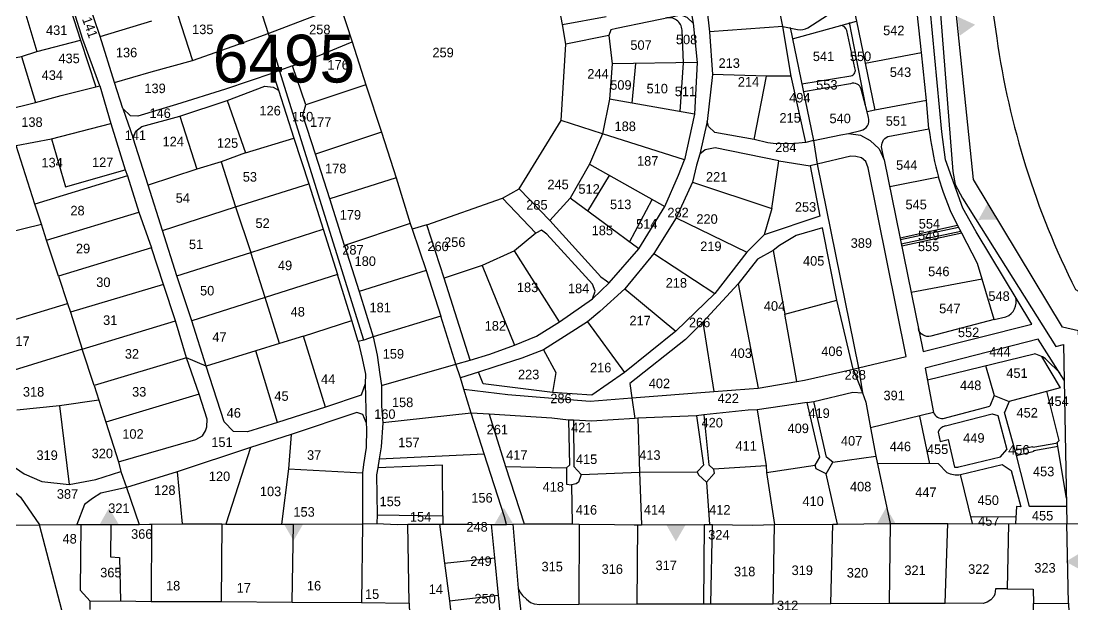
# Model space of a CAD drawing. Extents: x -493 to 187849, y -1657 to 664362.
# Drawn here: x 186497 to 187047, y 663324 to 663629 of the extents above; entities that cross this region are included whole.
import ezdxf

# ---------------------------------------------------------------- set-up
doc = ezdxf.new("R2010")
doc.units = 0
doc.header["$MEASUREMENT"] = 0
doc.layers.get('0').update_dxf_attribs({"linetype": 'CONTINUOUS'})
for name, color, linetype in [('0DXF_GUSH', 3, 'CONTINUOUS'), ('0G_GV_LIN', 10, 'CONTINUOUS'), ('1DXF_GUSH', 3, 'CONTINUOUS'), ('1G_GV_LIN', 1, 'CONTINUOUS'), ('BDIKA', 3, 'CONTINUOUS'), ('BOUNDARY', 1, 'CONTINUOUS'), ('HELKA', 3, 'CONTINUOUS')]:
    doc.layers.add(name, color=color, linetype=linetype)
doc.styles.get("Standard").update_dxf_attribs({"font": 'dimheb.shx'})

# ---------------------------------------------------------------- blocks, each defined once
blk = doc.blocks.new('TVC_FENCE')
blk.add_solid([(-0.5, 0), (0.5, 0), (0, 0.866)])

msp = doc.modelspace()

# ---------------------------------------------------------------- linework, layer by layer
at = {"layer": '0DXF_GUSH'}
for points in [[(187051.52, 663366.06), (187050.13, 663462.44), (187049.86, 663467), (187041.5, 663468.88), (186994.98, 663546.13), (186985.88, 663633.81), (186985.09, 663649.06), (186972.34, 663772.38), (186959.28, 663900.25), (186956.23, 663924.5)], [(186973.39, 663676.63), (186976.52, 663648.38), (186984.2, 663550.31)], [(186780.13, 663627.25), (186776.8, 663644.94), (186772.27, 663663.31)], [(186517.66, 663651.19), (186527.91, 663619.13)], [(186538.05, 663595.19), (186529.17, 663619.44), (186519.72, 663649.56)], [(186538.19, 663620.94), (186528.48, 663649.94)], [(186495.11, 663646.44), (186505.17, 663613.06)], [(186618.67, 663646.19), (186626.17, 663622.63)], [(186845.59, 663643.69), (186848.36, 663628.06)], [(186895.23, 663626.3), (186891.22, 663646.69)], [(186578.72, 663632.75), (186586.56, 663608.44)], [(186626.17, 663622.63), (186645.38, 663629.94), (186664.02, 663636.94)], [(186664.02, 663636.94), (186670.11, 663618.13)], [(186848.36, 663628.06), (186845.25, 663630.94), (186842.11, 663632.19), (186808.23, 663625.25), (186805.25, 663624.56), (186804.22, 663621.5)], [(186855.61, 663635.84), (186856.89, 663623.44)], [(186538.19, 663620.94), (186565.34, 663629.19)], [(186780.13, 663627.25), (186802.92, 663631.5)], [(186781.72, 663616.94), (186780.13, 663627.25)], [(186848.36, 663628.06), (186850.45, 663607.31)], [(186586.56, 663608.44), (186607.77, 663616), (186626.17, 663622.63)], [(186626.17, 663622.63), (186631.98, 663603.25)], [(186804.22, 663621.5), (186781.72, 663616.94)], [(186804.22, 663621.5), (186806.05, 663606.63)], [(186895.23, 663626.3), (186856.89, 663623.44)], [(186856.89, 663623.44), (186858.56, 663601.19)], [(186899.64, 663600.31), (186895.23, 663626.3)], [(186899.08, 663625.65), (186911.33, 663566.53)], [(186505.17, 663613.06), (186527.91, 663619.13)], [(186527.91, 663619.13), (186535.94, 663594.63)], [(186545.67, 663596.94), (186538.19, 663620.94)], [(186638.88, 663605.63), (186651.98, 663610.69), (186670.11, 663618.13)], [(186670.11, 663618.13), (186677.28, 663595.69)], [(186779.33, 663577.06), (186781.72, 663616.94)], [(186479.09, 663607.25), (186497.05, 663610.56)], [(186497.05, 663610.56), (186505.17, 663613.06)], [(186497.05, 663610.56), (186504.38, 663586.5)], [(186545.67, 663596.94), (186564.97, 663602.5), (186586.56, 663608.44)], [(186638.88, 663605.63), (186631.98, 663603.25)], [(186645.81, 663585.19), (186638.88, 663605.63)], [(186806.05, 663606.63), (186804.61, 663588.25)], [(186850.45, 663607.31), (186806.05, 663606.63)], [(186850.45, 663607.31), (186849.05, 663580.38)], [(186628.5, 663601.81), (186603.78, 663593.38), (186578.25, 663585.38), (186557.97, 663579.31), (186554.11, 663579.5), (186550.19, 663583.31)], [(186631.98, 663603.25), (186628.5, 663601.81)], [(186628.5, 663601.81), (186631.47, 663592.88)], [(186676.22, 663462.13), (186631.98, 663603.25)], [(186858.56, 663601.19), (186855.7, 663576.56)], [(186886.78, 663600.31), (186858.56, 663601.19)], [(186880.31, 663567.06), (186886.78, 663600.31)], [(186899.64, 663600.31), (186886.78, 663600.31)], [(186907.3, 663565.56), (186899.64, 663600.31)], [(186504.38, 663586.5), (186517.83, 663590.06), (186535.94, 663594.63)], [(186535.94, 663594.63), (186538.05, 663595.19)], [(186538.05, 663595.19), (186543.75, 663575.5)], [(186550.19, 663583.31), (186545.67, 663596.94)], [(186604.69, 663587.44), (186624.42, 663595), (186628.78, 663594.5), (186631.47, 663592.88)], [(186677.28, 663595.69), (186645.81, 663585.19)], [(186677.28, 663595.69), (186685.33, 663571)], [(186631.47, 663592.88), (186639.59, 663567.81)], [(186804.61, 663588.25), (186800.95, 663570.06)], [(186849.05, 663580.38), (186804.61, 663588.25)], [(186488.3, 663582.38), (186504.38, 663586.5)], [(186550.19, 663583.31), (186555.45, 663567.75)], [(186579.95, 663579.38), (186604.69, 663587.44)], [(186604.69, 663587.44), (186614.28, 663560.06)], [(186650.88, 663559.44), (186644.27, 663579.88), (186645.81, 663585.19)], [(186555.45, 663567.75), (186556.97, 663571.5), (186560.06, 663573.94), (186579.95, 663579.38)], [(186579.95, 663579.38), (186588.8, 663551.56)], [(186849.05, 663580.38), (186843.81, 663556.5)], [(186512.86, 663567.5), (186543.75, 663575.5)], [(186543.75, 663575.5), (186551.31, 663551.25)], [(186757.38, 663541.25), (186779.33, 663577.06)], [(186800.95, 663570.06), (186779.33, 663577.06)], [(186855.7, 663576.56), (186851.89, 663559.5)], [(186880.31, 663567.06), (186859.81, 663570.69), (186856.42, 663573.94), (186855.7, 663576.56)], [(186494.28, 663563.88), (186512.86, 663567.5)], [(186512.86, 663567.5), (186520.09, 663542.31), (186551.31, 663551.25)], [(186563.33, 663543.25), (186555.45, 663567.75)], [(186614.28, 663560.06), (186639.59, 663567.81)], [(186639.59, 663567.81), (186647.39, 663543.88)], [(186685.33, 663571), (186650.88, 663559.44)], [(186685.33, 663571), (186693, 663547)], [(186800.95, 663570.06), (186794.11, 663554.13)], [(186843.81, 663556.5), (186800.95, 663570.06)], [(186907.3, 663565.56), (186899.89, 663564.88), (186890.27, 663565.06), (186887.39, 663565.38), (186880.31, 663567.06)], [(186911.33, 663566.53), (186907.3, 663565.56)], [(186911.33, 663566.53), (186913.19, 663554.13)], [(186504.16, 663533.25), (186494.28, 663563.88)], [(186893.14, 663556), (186859.88, 663562.75), (186854.7, 663561.75), (186851.89, 663559.5)], [(186601.5, 663555.44), (186588.8, 663551.56)], [(186614.28, 663560.06), (186601.5, 663555.44)], [(186601.5, 663555.44), (186609.08, 663531.81)], [(186658.44, 663536), (186650.88, 663559.44)], [(186833.64, 663532), (186840.78, 663548.38), (186843.81, 663556.5)], [(186851.89, 663559.5), (186850.22, 663553.69), (186848.11, 663544.75)], [(186889.48, 663531), (186893.14, 663556)], [(186893.14, 663556), (186909.55, 663553.25)], [(186934.84, 663447.63), (186959.73, 663453.5), (186939.94, 663552.31), (186938.69, 663555.5), (186936.44, 663557.44), (186933.53, 663558.19), (186930.86, 663558.44), (186913.19, 663554.13)], [(186551.31, 663551.25), (186552.63, 663548.13)], [(186588.8, 663551.56), (186563.33, 663543.25)], [(186794.11, 663554.13), (186784.14, 663536.44)], [(186794.11, 663554.13), (186833.64, 663532)], [(186909.55, 663553.25), (186914.63, 663526.94), (186885.45, 663517.19)], [(186913.19, 663554.13), (186909.55, 663553.25)], [(186913.19, 663554.13), (186934.84, 663447.63)], [(186984.2, 663550.31), (186985.47, 663543.48), (186989.28, 663536.33)], [(186552.63, 663548.13), (186504.16, 663533.25)], [(186552.63, 663548.13), (186558.42, 663529.13)], [(186693, 663547), (186658.44, 663536)], [(186693, 663547), (186700.47, 663523.13)], [(186848.11, 663544.75), (186839.53, 663526.06)], [(186848.11, 663544.75), (186889.48, 663531)], [(186570.8, 663519.44), (186563.33, 663543.25)], [(186609.08, 663531.81), (186647.39, 663543.88)], [(186647.39, 663543.88), (186654.81, 663520.25)], [(186748.61, 663536.38), (186757.38, 663541.25)], [(186773.38, 663524.75), (186757.38, 663541.25)], [(186507.52, 663522.75), (186504.16, 663533.25)], [(186666.02, 663511.69), (186658.44, 663536)], [(186709.06, 663522.38), (186748.61, 663536.38)], [(186766.06, 663518.13), (186748.61, 663536.38)], [(186784.14, 663536.44), (186773.38, 663524.75)], [(186819.91, 663509.81), (186784.14, 663536.44)], [(186989.28, 663536.33), (187038.09, 663458.81), (187042, 663459.81), (187042.5, 663441.19)], [(186510.11, 663514.38), (186558.42, 663529.13)], [(186558.42, 663529.13), (186565.03, 663510.38)], [(186570.8, 663519.44), (186609.08, 663531.81)], [(186609.08, 663531.81), (186617.09, 663508)], [(186819.91, 663509.81), (186833.64, 663532)], [(186889.48, 663531), (186885.45, 663517.19)], [(186468.72, 663514.19), (186488.31, 663518.06), (186507.52, 663522.75)], [(186510.11, 663514.38), (186507.52, 663522.75)], [(186700.47, 663523.13), (186666.02, 663511.69)], [(186700.47, 663523.13), (186701.42, 663520.25)], [(186709.06, 663522.38), (186701.42, 663520.25)], [(186718.11, 663494.5), (186709.06, 663522.38)], [(186773.38, 663524.75), (186800.03, 663495.25), (186803.11, 663493.06), (186804.47, 663492.13)], [(186839.53, 663526.06), (186827.88, 663507.38)], [(186839.53, 663526.06), (186876.5, 663508.19)], [(186578.41, 663495.69), (186570.8, 663519.44)], [(186617.09, 663508), (186654.81, 663520.25)], [(186654.81, 663520.25), (186662.3, 663496.38)], [(186701.42, 663520.25), (186708.72, 663498.5)], [(186766.06, 663518.13), (186755, 663508.88)], [(186795.83, 663483.69), (186797.11, 663487.69), (186795.73, 663491.38), (186771.84, 663517.56), (186769.05, 663519.63), (186766.06, 663518.13)], [(186885.45, 663517.19), (186876.5, 663508.19)], [(186923.55, 663483.06), (186916.02, 663520.81), (186902.31, 663516.81), (186893.52, 663511.63), (186890.23, 663509.06)], [(186516.53, 663495.63), (186510.11, 663514.38)], [(186666.02, 663511.69), (186673.7, 663487.56)], [(186565.03, 663510.38), (186516.53, 663495.63)], [(186571.45, 663491.25), (186565.03, 663510.38)], [(186578.41, 663495.69), (186617.09, 663508)], [(186624.58, 663484.38), (186617.09, 663508)], [(186755, 663508.88), (186738.09, 663501.13)], [(186778.48, 663471.75), (186755, 663508.88)], [(186804.47, 663492.13), (186819.91, 663509.81)], [(186827.88, 663507.38), (186812.61, 663489)], [(186827.88, 663507.38), (186859.73, 663486.44)], [(186876.5, 663508.19), (186859.73, 663486.44)], [(186890.23, 663509.06), (186882.11, 663504.44), (186871.94, 663491.56)], [(186890.23, 663509.06), (186896.41, 663475.75)], [(186738.09, 663501.13), (186718.11, 663494.5)], [(186738.09, 663501.13), (186755, 663459.5)], [(186516.53, 663495.63), (186521.11, 663481.19)], [(186586.28, 663472.19), (186578.41, 663495.69)], [(186662.3, 663496.38), (186624.58, 663484.38)], [(186669.86, 663472.44), (186662.3, 663496.38)], [(186708.72, 663498.5), (186673.7, 663487.56)], [(186708.72, 663498.5), (186716.38, 663474.69)], [(186571.45, 663491.25), (186522.72, 663476.69)], [(186577.66, 663472.19), (186571.45, 663491.25)], [(186731.7, 663451.69), (186718.11, 663494.5)], [(186804.47, 663492.13), (186795.83, 663483.69)], [(186871.94, 663491.56), (186853.52, 663471.56)], [(186871.94, 663491.56), (186882.39, 663437)], [(186624.58, 663484.38), (186586.28, 663472.19)], [(186631.97, 663460.38), (186624.58, 663484.38)], [(186673.7, 663487.56), (186681.08, 663463.81)], [(186778.48, 663471.75), (186795.83, 663483.69)], [(186812.61, 663489), (186799.59, 663477.13), (186793.17, 663471.69)], [(186812.61, 663489), (186839.33, 663466.75)], [(186859.73, 663486.44), (186839.33, 663466.75)], [(186483.23, 663469.81), (186521.11, 663481.19)], [(186521.11, 663481.19), (186522.72, 663476.69)], [(186896.41, 663475.75), (186923.55, 663483.06)], [(186932.13, 663446.94), (186923.55, 663483.06)], [(186522.72, 663476.69), (186528.86, 663457.31)], [(186716.38, 663474.69), (186681.08, 663463.81)], [(186724.2, 663449.56), (186716.38, 663474.69)], [(186902.61, 663440.5), (186896.41, 663475.75)], [(186528.86, 663457.31), (186577.66, 663472.19)], [(186583.41, 663452.88), (186577.66, 663472.19)], [(186593.77, 663448.44), (186586.28, 663472.19)], [(186644.55, 663464.25), (186669.86, 663472.44)], [(186673.25, 663461.44), (186669.86, 663472.44)], [(186755, 663459.5), (186766.47, 663464.13), (186778.48, 663471.75)], [(186793.17, 663471.69), (186782.94, 663465.25), (186770.16, 663457.06)], [(186793.17, 663471.69), (186812.42, 663445.25)], [(186853.52, 663471.56), (186844.39, 663462.44), (186815.19, 663439.44), (186816.36, 663431.94)], [(186853.52, 663471.56), (186859.28, 663435.19)], [(186644.55, 663464.25), (186631.97, 663460.38)], [(186656.06, 663427), (186644.55, 663464.25)], [(186676.22, 663462.13), (186673.25, 663461.44)], [(186681.08, 663463.81), (186676.22, 663462.13)], [(186681.08, 663463.81), (186683.16, 663454.25), (186684.55, 663444.13), (186685.36, 663438.44)], [(186839.33, 663466.75), (186812.42, 663445.25)], [(187042.5, 663441.19), (187028.77, 663462.69), (186969.75, 663447.5), (186974.08, 663424.19), (186941.09, 663416.19)], [(186528.86, 663457.31), (186490.95, 663445.69)], [(186535.08, 663438.38), (186528.86, 663457.31)], [(186619.63, 663456.44), (186593.77, 663448.44)], [(186631.97, 663460.38), (186619.63, 663456.44)], [(186631.08, 663419.06), (186619.63, 663456.44)], [(186673.25, 663461.44), (186675.36, 663452.5), (186677.02, 663444.38), (186676.84, 663439.31)], [(186731.7, 663451.69), (186742, 663454.81), (186755, 663459.5)], [(186770.16, 663457.06), (186758.7, 663452.69), (186744.7, 663448.06), (186736.16, 663445.31)], [(186770.16, 663457.06), (186776.53, 663445.13), (186774.91, 663434.69)], [(186583.41, 663452.88), (186535.08, 663438.38)], [(186593.77, 663448.44), (186583.41, 663452.88)], [(186589.98, 663433.75), (186583.41, 663452.88)], [(186724.2, 663449.56), (186731.7, 663451.69)], [(186631.08, 663419.06), (186615.31, 663414.06), (186608, 663414.31), (186603.08, 663419.38), (186593.77, 663448.44)], [(186685.36, 663438.44), (186724.2, 663449.56)], [(186726.69, 663442.44), (186724.2, 663449.56)], [(186736.16, 663445.31), (186726.69, 663442.44)], [(186774.91, 663434.69), (186738.53, 663439.19), (186736.16, 663445.31)], [(186812.42, 663445.25), (186795.42, 663433.25), (186774.91, 663434.69)], [(186902.61, 663440.5), (186906.7, 663441.19), (186932.13, 663446.94)], [(186932.13, 663446.94), (186934.84, 663447.63)], [(186932.13, 663446.94), (186937.02, 663434.5)], [(186934.84, 663447.63), (186937.02, 663434.5)], [(186728.38, 663436.44), (186726.69, 663442.44)], [(186882.39, 663437), (186902.61, 663440.5)], [(187042.5, 663441.19), (187043.89, 663366.13)], [(186535.08, 663438.38), (186537.56, 663430.69)], [(186676.84, 663439.31), (186674.72, 663433.25), (186656.06, 663427)], [(186676.84, 663439.31), (186677.33, 663418.94)], [(186685.36, 663438.44), (186685.34, 663427.81), (186686.03, 663418.75)], [(186732.25, 663423.81), (186728.38, 663436.44)], [(186728.38, 663436.44), (186751.42, 663433.63), (186774.89, 663431.75), (186794.53, 663430.25), (186816.36, 663431.94)], [(186816.36, 663431.94), (186859.28, 663435.19)], [(186859.28, 663435.19), (186877.66, 663436.56), (186882.39, 663437)], [(186911.42, 663430.06), (186931.97, 663434.88), (186937.02, 663434.5)], [(186937.02, 663434.5), (186938.69, 663429.56), (186941.09, 663416.19)], [(186537.56, 663430.69), (186516.94, 663427.75)], [(186537.56, 663430.69), (186541.25, 663419.19)], [(186589.98, 663433.75), (186541.25, 663419.19)], [(186547.92, 663398.38), (186588.33, 663410.06), (186591.84, 663412.06), (186593.42, 663414.56), (186593.97, 663416.81), (186594.16, 663420.69), (186589.98, 663433.75)], [(186816.36, 663431.94), (186817.8, 663421.06)], [(186908.05, 663429.5), (186881.78, 663425.56)], [(186908.05, 663429.5), (186911.42, 663430.06)], [(186912.16, 663396.75), (186914.72, 663400.88), (186908.05, 663429.5)], [(186921.41, 663398.25), (186918.13, 663400.81), (186911.42, 663430.06)], [(186516.94, 663427.75), (186494.69, 663425.44)], [(186516.94, 663427.75), (186521.98, 663386.56)], [(186656.06, 663427), (186631.08, 663419.06)], [(186677.33, 663418.94), (186675.69, 663423.25), (186672.52, 663424.19), (186638.22, 663412.81)], [(186732.25, 663423.81), (186686.03, 663418.75)], [(186741.7, 663423.44), (186732.25, 663423.81)], [(186739.11, 663402.56), (186732.25, 663423.81)], [(186741.7, 663423.44), (186750.27, 663396)], [(186783.13, 663420.19), (186774.39, 663421.31), (186741.7, 663423.44)], [(186853.91, 663423.06), (186850.11, 663422.56)], [(186881.78, 663425.56), (186877.11, 663425.44), (186853.91, 663423.06)], [(186853.91, 663423.06), (186856.63, 663396.88), (186859.02, 663394.63)], [(186881.78, 663425.56), (186886.5, 663396.25)], [(186541.25, 663419.19), (186547.92, 663398.38)], [(186677.33, 663418.94), (186677.52, 663415.56), (186677.36, 663405.94), (186676.05, 663397.06), (186675.53, 663392.75)], [(186686.03, 663418.75), (186685.17, 663406.19), (186684.13, 663400.06)], [(186783.13, 663420.19), (186783.75, 663396.63), (186782.08, 663395.25)], [(186785.75, 663420.25), (186783.13, 663420.19)], [(186817.8, 663421.06), (186795.22, 663419.75), (186785.75, 663420.25)], [(186785.75, 663420.25), (186786, 663396), (186789.89, 663391.75)], [(186819.53, 663421.19), (186817.8, 663421.06)], [(186850.11, 663422.56), (186819.53, 663421.19)], [(186819.53, 663421.19), (186820.28, 663393)], [(186850.11, 663422.56), (186853.73, 663396.69), (186850.44, 663393.13)], [(186638.22, 663412.81), (186616.8, 663405.88)], [(186638.22, 663412.81), (186636.7, 663394.69)], [(186941.09, 663416.19), (186943.91, 663401.31)], [(186616.8, 663405.88), (186578.53, 663393.19)], [(186616.8, 663405.88), (186604.02, 663365.88)], [(186684.13, 663400.06), (186739.11, 663402.56)], [(186750.75, 663365.56), (186749.64, 663369.69), (186739.11, 663402.56)], [(186921.41, 663398.25), (186943.91, 663401.31)], [(186943.91, 663401.31), (186951.34, 663366.13)], [(186456.78, 663399.94), (186465.61, 663397.63), (186483.33, 663391.38), (186496.64, 663379.88), (186506.45, 663365.5)], [(186489.52, 663398.38), (186498.56, 663392.19), (186507.67, 663388.06), (186521.98, 663386.56)], [(186547.92, 663398.38), (186549.14, 663393.31)], [(186684.13, 663400.06), (186683.56, 663395.31)], [(186717.52, 663370.19), (186717.36, 663396.69), (186683.56, 663395.31)], [(186750.27, 663396), (186782.08, 663395.25)], [(186750.27, 663396), (186760.06, 663365.94)], [(186886.5, 663396.25), (186859.02, 663394.63)], [(186886.5, 663396.25), (186886.8, 663392.88)], [(186886.8, 663392.88), (186912.16, 663396.75)], [(186917.88, 663392.13), (186912.66, 663394.69), (186912.16, 663396.75)], [(186917.88, 663392.13), (186921.41, 663398.25)], [(186521.98, 663386.56), (186536.02, 663389.25), (186549.14, 663393.31)], [(186549.14, 663393.31), (186551.98, 663385.06)], [(186578.53, 663393.19), (186551.98, 663385.06)], [(186578.53, 663393.19), (186581.13, 663366)], [(186636.7, 663394.69), (186633.08, 663365.81)], [(186636.7, 663394.69), (186675.53, 663392.75)], [(186675.53, 663392.75), (186675.44, 663365.94)], [(186683.56, 663395.31), (186682.73, 663391.69), (186683.17, 663370.63)], [(186782.08, 663395.25), (186782.16, 663386.69), (186784.75, 663386.31)], [(186789.89, 663391.75), (186788.47, 663387.81), (186787.27, 663386.94), (186784.75, 663386.31)], [(186789.89, 663391.75), (186820.28, 663393)], [(186820.28, 663393), (186850.44, 663393.13)], [(186820.28, 663393), (186821.33, 663365.44)], [(186850.44, 663393.13), (186851.22, 663391.63), (186855.3, 663387.75)], [(186859.02, 663394.63), (186859.31, 663392.25), (186855.3, 663387.75)], [(186886.8, 663392.88), (186890.91, 663365.63)], [(186923.83, 663365.75), (186917.88, 663392.13)], [(186551.98, 663385.06), (186538.66, 663382), (186534.3, 663379.31), (186530.08, 663376.06), (186526.11, 663365.56)], [(186551.98, 663385.06), (186558.59, 663365.63)], [(186784.75, 663386.31), (186785.05, 663365.94)], [(186855.3, 663387.75), (186856.97, 663365.56)], [(186683.17, 663370.63), (186682.98, 663366.19)], [(186683.17, 663370.63), (186717.52, 663370.19)], [(186717.52, 663370.19), (186717.48, 663365.75)], [(186450.55, 663365.44), (186468.59, 663365.13), (186478.92, 663365.25), (186506.45, 663365.5)], [(186506.45, 663365.5), (186526.11, 663365.56)], [(186518.23, 663320.75), (186506.45, 663365.5)], [(186526.11, 663365.56), (186528.2, 663365.56)], [(186528.2, 663365.56), (186527.88, 663331.31), (186533.09, 663325.44)], [(186528.2, 663365.56), (186543.81, 663365.63)], [(186543.81, 663365.63), (186543.7, 663348.63), (186548.39, 663348.38), (186548.88, 663325.63)], [(186543.81, 663365.63), (186558.59, 663365.63)], [(186558.59, 663365.63), (186564.13, 663365.75), (186565.16, 663365.75)], [(186565.16, 663365.75), (186564.88, 663325.38)], [(186565.16, 663365.75), (186581.13, 663366)], [(186581.13, 663366), (186601.81, 663365.94)], [(186601.81, 663365.94), (186601.56, 663325.25)], [(186601.81, 663365.94), (186604.02, 663365.88)], [(186604.02, 663365.88), (186633.08, 663365.81)], [(186633.08, 663365.81), (186639.39, 663365.81)], [(186638.75, 663324.94), (186639.39, 663365.81)], [(186639.39, 663365.81), (186675.44, 663365.94)], [(186675.44, 663365.94), (186674.88, 663324.81)], [(186675.44, 663365.94), (186682.98, 663366.19)], [(186682.98, 663366.19), (186693.58, 663365.56), (186699.14, 663365.75)], [(186699.14, 663365.75), (186701.81, 663365.75), (186713.53, 663365.81), (186715.77, 663365.75)], [(186699.83, 663324.5), (186699.14, 663365.75)], [(186715.77, 663365.75), (186717.48, 663365.75)], [(186715.77, 663365.75), (186718.41, 663345.44)], [(186717.48, 663365.75), (186730.92, 663365.75), (186742.98, 663365.69)], [(186742.98, 663365.69), (186750.75, 663365.56)], [(186744.64, 663348.19), (186742.98, 663365.69)], [(186750.75, 663365.56), (186754.09, 663365.75)], [(186754.09, 663365.75), (186760.06, 663365.94)], [(186754.09, 663365.75), (186756.91, 663332.31)], [(186760.06, 663365.94), (186785.05, 663365.94)], [(186785.05, 663365.94), (186788.75, 663365.75)], [(186788.75, 663365.75), (186788.63, 663324)], [(186788.75, 663365.75), (186807.23, 663365.56), (186817.58, 663365.5), (186819.38, 663365.44)], [(186819.13, 663324.06), (186819.38, 663365.44)], [(186819.38, 663365.44), (186821.33, 663365.44)], [(186821.33, 663365.44), (186854.17, 663365.56)], [(186854.17, 663365.56), (186853.78, 663324.06)], [(186854.17, 663365.56), (186856.97, 663365.56)], [(186856.97, 663365.56), (186858.59, 663365.56)], [(186857.69, 663324.06), (186858.59, 663365.56)], [(186858.59, 663365.56), (186879.36, 663365.25), (186890.91, 663365.63)], [(186890.25, 663324.19), (186890.91, 663365.63)], [(186890.91, 663365.63), (186921.39, 663365.81)], [(186920.47, 663324.31), (186921.39, 663365.81)], [(186921.39, 663365.81), (186923.83, 663365.75)], [(186923.83, 663365.75), (186951.34, 663366.13)], [(186951.34, 663366.13), (186950.97, 663324.38)], [(186951.34, 663366.13), (186981.55, 663366.13)], [(186980.2, 663324.44), (186981.55, 663366.13)], [(186981.55, 663366.13), (187013.38, 663366.06)], [(187013.38, 663366.06), (187012.61, 663332)], [(187013.38, 663366.06), (187043.89, 663366.13)], [(187044.77, 663324.5), (187043.89, 663366.13)], [(187043.89, 663366.13), (187051.52, 663366.06)], [(186718.41, 663345.44), (186744.64, 663348.19)], [(186746.59, 663328.63), (186744.64, 663348.19)], [(186718.41, 663345.44), (186720.88, 663325.63)], [(186756.91, 663332.31), (186759.78, 663306)], [(186756.91, 663332.31), (186758.17, 663329.88), (186759.08, 663328.56), (186761.25, 663326.56), (186763.34, 663324.81), (186765.19, 663324.19), (186768.27, 663323.81), (186788.63, 663324)], [(187012.61, 663332), (187006.53, 663332), (187006.19, 663329.25), (187005.61, 663327.94), (187004.13, 663326.19), (187002.19, 663324.94), (187000.02, 663324.25), (186980.2, 663324.44)], [(187012.61, 663332), (187026.22, 663331.81), (187026.36, 663324.25)], [(186532.97, 663321.19), (186533.09, 663325.44)], [(186533.09, 663325.44), (186548.88, 663325.63)], [(186548.88, 663325.63), (186564.88, 663325.38)], [(186564.88, 663325.38), (186601.56, 663325.25)], [(186601.56, 663325.25), (186638.75, 663324.94)], [(186638.75, 663324.94), (186674.88, 663324.81)], [(186674.88, 663324.81), (186699.83, 663324.5)], [(186699.83, 663324.5), (186700.28, 663312.69)], [(186720.88, 663325.63), (186746.59, 663328.63)], [(186720.88, 663325.63), (186722.31, 663312.88)], [(186748.47, 663308.69), (186746.59, 663328.63)], [(186788.63, 663324), (186819.13, 663324.06)], [(186819.13, 663324.06), (186853.78, 663324.06)], [(186853.78, 663324.06), (186857.69, 663324.06)], [(186857.69, 663324.06), (186890.25, 663324.19)], [(186890.25, 663324.19), (186920.47, 663324.31)], [(186920.47, 663324.31), (186950.97, 663324.38)], [(186950.97, 663324.38), (186980.2, 663324.44)], [(187026.13, 663314.81), (187026.36, 663324.25)], [(187026.36, 663324.25), (187044.77, 663324.5)], [(187044.77, 663324.5), (187044.97, 663314.88)]]:
    msp.add_lwpolyline(points, dxfattribs=at)
at = {"layer": '0G_GV_LIN'}
for points in [[(187051.52, 663366.06), (187050.13, 663462.44), (187049.86, 663467), (187041.5, 663468.88), (186994.98, 663546.13), (186985.88, 663633.81), (186985.09, 663649.06), (186972.34, 663772.38), (186959.28, 663900.25), (186956.23, 663924.5), (186956.05, 663933.75), (186955.58, 663933.73)], [(186478.92, 663365.25), (186506.45, 663365.5), (186526.11, 663365.56), (186528.2, 663365.56), (186543.81, 663365.63), (186558.59, 663365.63), (186564.13, 663365.75), (186565.16, 663365.75), (186581.13, 663366), (186601.81, 663365.94), (186604.02, 663365.88), (186633.08, 663365.81), (186639.39, 663365.81), (186675.44, 663365.94), (186682.98, 663366.19), (186693.58, 663365.56), (186699.14, 663365.75), (186701.81, 663365.75), (186713.53, 663365.81), (186715.77, 663365.75), (186717.48, 663365.75), (186730.92, 663365.75), (186742.98, 663365.69), (186750.75, 663365.56), (186754.09, 663365.75), (186760.06, 663365.94), (186785.05, 663365.94), (186788.75, 663365.75), (186807.23, 663365.56), (186817.58, 663365.5), (186819.38, 663365.44), (186821.33, 663365.44), (186854.17, 663365.56), (186856.97, 663365.56), (186858.59, 663365.56), (186879.36, 663365.25), (186890.91, 663365.63), (186921.39, 663365.81), (186923.83, 663365.75), (186951.34, 663366.13), (186981.55, 663366.13), (187013.38, 663366.06), (187043.89, 663366.13), (187051.52, 663366.06)]]:
    msp.add_lwpolyline(points, dxfattribs=at)
at = {"layer": 'BDIKA', "linetype": 'CONTINUOUS'}
for p, q in [((186970.89, 663441.38), (187026.72, 663454.92)), ((187030.64, 663453.53), (187040.33, 663437.13)), ((187033.43, 663451.66), (187040.12, 663444.92)), ((187001.32, 663448.76), (187005.83, 663433.09)), ((187040.33, 663437.13), (187013.6, 663430.07)), ((187039.8, 663409.53), (187033.3, 663435.34)), ((187005.83, 663433.09), (187003.6, 663427.56)), ((187005.83, 663433.09), (187013.6, 663430.07)), ((187013.6, 663430.07), (187011.3, 663424.32)), ((186979.16, 663421.11), (187003.6, 663427.56)), ((186980.33, 663417.22), (187004.75, 663423.6)), ((187004.75, 663423.6), (187007.7, 663422.59)), ((187017.42, 663401.75), (187011.3, 663424.32)), ((186966.68, 663422.4), (186971.95, 663397.41)), ((187007.7, 663422.59), (187012.4, 663404.84)), ((186976.5, 663413.89), (186977.54, 663409.08)), ((186977.54, 663409.08), (186981.79, 663410.14)), ((186981.79, 663410.14), (186985.1, 663395.7)), ((187026.11, 663406.01), (187039.11, 663408.39)), ((187026.59, 663404.3), (187039.31, 663406.63)), ((187038.71, 663408.54), (187039.8, 663409.53)), ((187043.64, 663379.48), (187038.71, 663408.54)), ((187009.19, 663400.97), (187012.4, 663404.84)), ((187016.68, 663404.47), (187025.99, 663406.5)), ((187017.42, 663401.75), (187026.68, 663403.95)), ((187024.37, 663374.99), (187017.42, 663401.75)), ((187026.11, 663406.01), (187025.99, 663406.5)), ((187026.68, 663403.95), (187026.59, 663404.3)), ((186976.69, 663397.38), (186944.6, 663397.6)), ((186976.69, 663397.38), (186981.11, 663392.86)), ((186987.32, 663395.75), (187009.19, 663400.97)), ((186988.16, 663391.83), (187010.07, 663397)), ((187010.07, 663397), (187014.79, 663393.94)), ((186994.46, 663366.13), (186988.16, 663391.83)), ((187014.79, 663393.94), (187019.69, 663374.96)), ((187017.46, 663375.03), (187017.02, 663366.11)), ((187019.69, 663374.96), (187017.46, 663375.03)), ((187043.72, 663375.13), (187024.37, 663374.99)), ((187017.14, 663369.48), (186993.65, 663369.61))]:
    msp.add_line(p, q, dxfattribs=at)
for centre, radius, start, end in [((187024.29, 663441.36), 13.77, 48.4273, 79.8613), ((186978.81, 663426.26), 5.16, 203.615, 273.8918), ((186981.13, 663412.44), 4.85, 99.437, 162.6171), ((186986.04, 663403.03), 7.39, 262.6401, 279.9635), ((186986.12, 663402.56), 10.92, 242.6837, 280.7583)]:
    msp.add_arc(centre, radius, start, end, dxfattribs=at)
at = {"layer": 'HELKA', "linetype": 'CONTINUOUS'}
for points in [[(187614.51, 663804.06), (187420.39, 663803.8, -0.437743), (187380.48, 663803.8), (187241.59, 663803.8, 0.14539), (187111.2, 663757.66), (187078.05, 663729.67, -0.110959), (187007.01, 663698.02, 0.400286), (186999.2, 663685.28), (187002.35, 663652.98), (187007.18, 663620.17, 0.081424), (187048.36, 663488.63), (187052.71, 663486.19)], [(186895.23, 663626.3), (186902.88, 663624.73, 0.179239), (186908.43, 663625.58), (186941.73, 663647.24), (186942.9, 663645), (186969.25, 663657.58)], [(186841.54, 663581.71), (186843.31, 663607.2), (186842.58, 663624.29, 0.486466), (186833.91, 663630.51, 0.922044)], [(186905.18, 663596.22), (186930.84, 663600.41, 0.517656), (186932.87, 663604.57), (186928.71, 663624.09, 0.358812), (186925.43, 663626.69, 115.710695)], [(186929.63, 663570.22), (186936.09, 663571.76, 0.423942), (186940.14, 663578.58), (186939.39, 663581.57), (186936.3, 663593.41, 0.449065), (186930.64, 663596.29), (186906.05, 663592.01)], [(186948.36, 663556.51), (186947.08, 663562.36, -0.349284), (186950.18, 663568.65), (186971.73, 663572.71), (186972.16, 663569.72, 0.02745), (186976.63, 663547.32, 0.775357)], [(187005.9, 663472.82), (187011.97, 663474.26, 0.380806), (187017.07, 663484.54, -1.537504)], [(187005.9, 663472.82), (186972.65, 663464.17, -0.433146), (186966.19, 663468.25, -1.210785)]]:
    msp.add_lwpolyline(points, format="xyb", dxfattribs=at)
at = {"layer": 'HELKA'}
msp.add_lwpolyline([(186911.33, 663566.53), (186925.62, 663569.6), (186929.63, 663570.22), (186935.83, 663569.29), (186940.91, 663566.56), (186945.6, 663562.21), (186948.36, 663556.51), (186968.64, 663456.15), (187025.52, 663470.51), (186996.44, 663518.79), (186989.44, 663531.25), (186980.31, 663556.44), (186978.52, 663571.19), (186968.69, 663674.61)], dxfattribs=at)
at = {"layer": 'HELKA', "linetype": 'CONTINUOUS'}
for points in [[(186971.73, 663572.71), (186970.45, 663587.43), (186967.89, 663612.6), (186964.9, 663639.98), (186932.67, 663634.65), (186933.85, 663629), (186938.33, 663607.02), (186967.89, 663612.6)], [(186900.3, 663619.79), (186933.85, 663629)], [(186938.45, 663585.17), (186931.39, 663622.11), (186930.09, 663628.25)], [(186818.16, 663606.82), (186816.34, 663586.17)], [(186938.33, 663607.02), (186943.34, 663582.53)], [(186970.45, 663587.43), (186943.34, 663582.53), (186939.39, 663581.57)], [(186793.31, 663529.61), (186804.7, 663548.2)], [(186988.94, 663518.05), (186986.55, 663522.2), (186982.95, 663529.7), (186979.24, 663539.43), (186976.63, 663547.32), (186951.24, 663542.28)], [(186815.1, 663513.39), (186826.98, 663535.73)], [(186956.62, 663515.6), (186986.55, 663522.2)], [(186987.19, 663521.08), (186956.83, 663514.58)], [(186957.24, 663512.54), (186988.34, 663519.08)], [(186999.53, 663494.06), (186997.04, 663502.16), (186988.94, 663518.05), (186957.5, 663511.29)], [(187005.9, 663472.82), (186999.53, 663494.06), (186962.4, 663487.04)]]:
    msp.add_lwpolyline(points, dxfattribs=at)

# ---------------------------------------------------------------- block references
at = {"layer": 'BOUNDARY', "color": 1, "linetype": 'CONTINUOUS', "xscale": 10, "yscale": 10, "zscale": 10}
for p, rotation in [((186987.27, 663626.34), 275.4884000506454), ((187005, 663529.5), 121.0563781447479), ((186542.96, 663365.66), 0.3321842389987139), ((186749.39, 663365.68), 359.8809732949483), ((186949.39, 663365.85), 0.4933852597957777), ((186639.39, 663365.81), 179.9549915414131), ((186839.39, 663365.42), 179.7537559643081), ((187051.92, 663346.35), 91.15877934025472)]:
    msp.add_blockref('TVC_FENCE', p, dxfattribs=dict(at, rotation=rotation))

# ---------------------------------------------------------------- texts
at = {"layer": '1DXF_GUSH'}
for s, p in [('431', (186509.95, 663621.78)), ('135', (186586.36, 663622.23)), ('258', (186647.55, 663622.17)), ('542', (186947.75, 663621.67)), ('508', (186839.37, 663616.94)), ('507', (186815.54, 663614.02)), ('435', (186516.43, 663607.04)), ('136', (186546.48, 663610.1)), ('259', (186712.03, 663610.1)), ('541', (186910.98, 663608.13)), ('550', (186930.34, 663608.13)), ('176', (186657.13, 663603.69)), ('213', (186861.67, 663604.59)), ('543', (186951.24, 663599.81)), ('434', (186507.65, 663598.28)), ('244', (186793.04, 663598.96)), ('214', (186871.76, 663594.76)), ('139', (186561.39, 663591.35)), ('509', (186805.02, 663593.13)), ('510', (186824.02, 663591.23)), ('511', (186838.78, 663589.77)), ('553', (186912.72, 663593.23)), ('494', (186898.6, 663586.46)), ('146', (186564.05, 663578.37)), ('126', (186621.57, 663579.69)), ('138', (186497.01, 663573.71)), ('150', (186638.56, 663576.55)), ('177', (186648.03, 663573.71)), ('215', (186893.53, 663575.92)), ('540', (186919.69, 663575.63)), ('551', (186949.11, 663574.28)), ('141', (186551.1, 663566.84)), ('188', (186807.29, 663571.5)), ('124', (186570.9, 663563.54)), ('125', (186599.29, 663562.75)), ('284', (186891.28, 663560.52)), ('134', (186507.56, 663552.49)), ('127', (186534, 663552.66)), ('187', (186819.04, 663553.38)), ('544', (186954.53, 663551.24)), ('53', (186612.84, 663545.04)), ('178', (186655.87, 663549.45)), ('221', (186855.1, 663545.04)), ('245', (186772.15, 663541.06)), ('54', (186577.75, 663534.01)), ('512', (186788.39, 663538.7)), ('285', (186761.1, 663530.41)), ('513', (186804.91, 663530.65)), ('253', (186901.58, 663529.29)), ('545', (186959.44, 663530.55)), ('28', (186522.69, 663527.39)), ('179', (186663.56, 663525.19)), ('282', (186834.91, 663526.37)), ('220', (186850.08, 663522.98)), ('52', (186619.49, 663520.78)), ('185', (186795.3, 663517.02)), ('514', (186818.56, 663520.41)), ('554', (186966.38, 663520.52)), ('549', (186966, 663514.4)), ('29', (186525.59, 663507.54)), ('51', (186584.69, 663509.75)), ('287', (186664.88, 663506.86)), ('260', (186709.41, 663508.67)), ('256', (186718.13, 663510.85)), ('219', (186852.07, 663508.7)), ('389', (186930.77, 663510.41)), ('555', (186965.95, 663508.68)), ('180', (186671.31, 663500.93)), ('405', (186905.84, 663501.06)), ('49', (186631.23, 663498.72)), ('546', (186971.29, 663495.56)), ('30', (186536.21, 663489.9)), ('218', (186834.03, 663489.57)), ('50', (186590.5, 663485.49)), ('183', (186756.21, 663487.24)), ('184', (186782.91, 663486.67)), ('548', (187002.8, 663482.65)), ('48', (186637.88, 663474.46)), ('181', (186679.11, 663476.67)), ('404', (186885.36, 663477.48)), ('547', (186977.05, 663476.15)), ('31', (186539.79, 663470.05)), ('217', (186815.08, 663469.83)), ('266', (186846.17, 663468.87)), ('182', (186739.36, 663467.1)), ('552', (186986.86, 663463.69)), ('317', (186490.23, 663459.02)), ('47', (186596.94, 663461.23)), ('32', (186551.16, 663452.41)), ('159', (186686.02, 663452.41)), ('403', (186867.93, 663452.76)), ('406', (186915.39, 663453.77)), ('444', (187003.27, 663453.51)), ('223', (186756.78, 663441.66)), ('216', (186794.44, 663445.23)), ('288', (186927.6, 663441.48)), ('451', (187012.18, 663442.37)), ('44', (186653.76, 663439.17)), ('402', (186825.16, 663436.97)), ('448', (186987.95, 663435.97)), ('318', (186497.85, 663432.56)), ('33', (186554.95, 663432.56)), ('45', (186629.37, 663430.35)), ('286', (186773.68, 663429.12)), ('422', (186861.15, 663429.13)), ('391', (186947.93, 663430.67)), ('158', (186690.86, 663427.05)), ('454', (187033.64, 663427.62)), ('46', (186604.42, 663421.53)), ('160', (186681.57, 663420.92)), ('419', (186908.68, 663421.38)), ('452', (187017.51, 663421.62)), ('261', (186740.4, 663412.85)), ('421', (186784.55, 663413.86)), ('420', (186852.78, 663416.41)), ('409', (186897.76, 663413.45)), ('102', (186549.84, 663410.5)), ('449', (186989.62, 663408.41)), ('151', (186596.39, 663406.2)), ('157', (186694.15, 663406.09)), ('411', (186870.53, 663404.27)), ('407', (186925.68, 663406.9)), ('446', (186951.17, 663403.95)), ('455', (186970.65, 663402.5)), ('456', (187013.12, 663402.21)), ('319', (186504.94, 663399.4)), ('320', (186533.8, 663400.32)), ('37', (186646.44, 663399.48)), ('417', (186750.59, 663399.48)), ('415', (186787.07, 663397.27)), ('413', (186820.17, 663399.48)), ('453', (187026.12, 663390.87)), ('120', (186595.09, 663388.34)), ('128', (186566.51, 663381.11)), ('103', (186621.8, 663380.46)), ('418', (186769.68, 663382.82)), ('408', (186930.42, 663382.96)), ('447', (186964.54, 663380.01)), ('387', (186515.59, 663379.1)), ('155', (186684.38, 663375.22)), ('156', (186732.37, 663377.1)), ('410', (186905.55, 663375.33)), ('450', (186997.14, 663375.83)), ('321', (186542.48, 663371.64)), ('153', (186639.32, 663369.7)), ('416', (186786.99, 663370.81)), ('414', (186822.62, 663370.81)), ('412', (186856.76, 663370.81)), ('154', (186700.26, 663367.14)), ('457', (186997.42, 663364.97)), ('455', (187025.56, 663367.76)), ('366', (186554.43, 663358.15)), ('248', (186729.8, 663361.93)), ('324', (186856.26, 663357.75)), ('48', (186518.58, 663355.67)), ('249', (186731.83, 663343.94)), ('315', (186769.09, 663341.1)), ('317', (186828.71, 663341.74)), ('365', (186538.28, 663337.96)), ('316', (186800.51, 663339.81)), ('318', (186869.75, 663338.53)), ('319', (186899.88, 663339.17)), ('320', (186928.73, 663337.89)), ('321', (186958.86, 663339.17)), ('322', (186992.2, 663339.81)), ('323', (187026.82, 663340.46)), ('18', (186572.7, 663331.11)), ('17', (186609.63, 663330)), ('16', (186646.39, 663331.11)), ('15', (186676.75, 663326.7)), ('14', (186710.09, 663329.25)), ('250', (186734.01, 663324.33)), ('312', (186892.22, 663320.78))]:
    msp.add_text(s, height=5, dxfattribs=at).set_placement(p)
msp.add_text('141', height=5, rotation=289.8452, dxfattribs=at).set_placement((186528.7, 663630.16))
at = {"layer": '1G_GV_LIN'}
msp.add_text('6495', height=25, dxfattribs=at).set_placement((186597.19, 663596.91))

doc.saveas('drawing.dxf')
